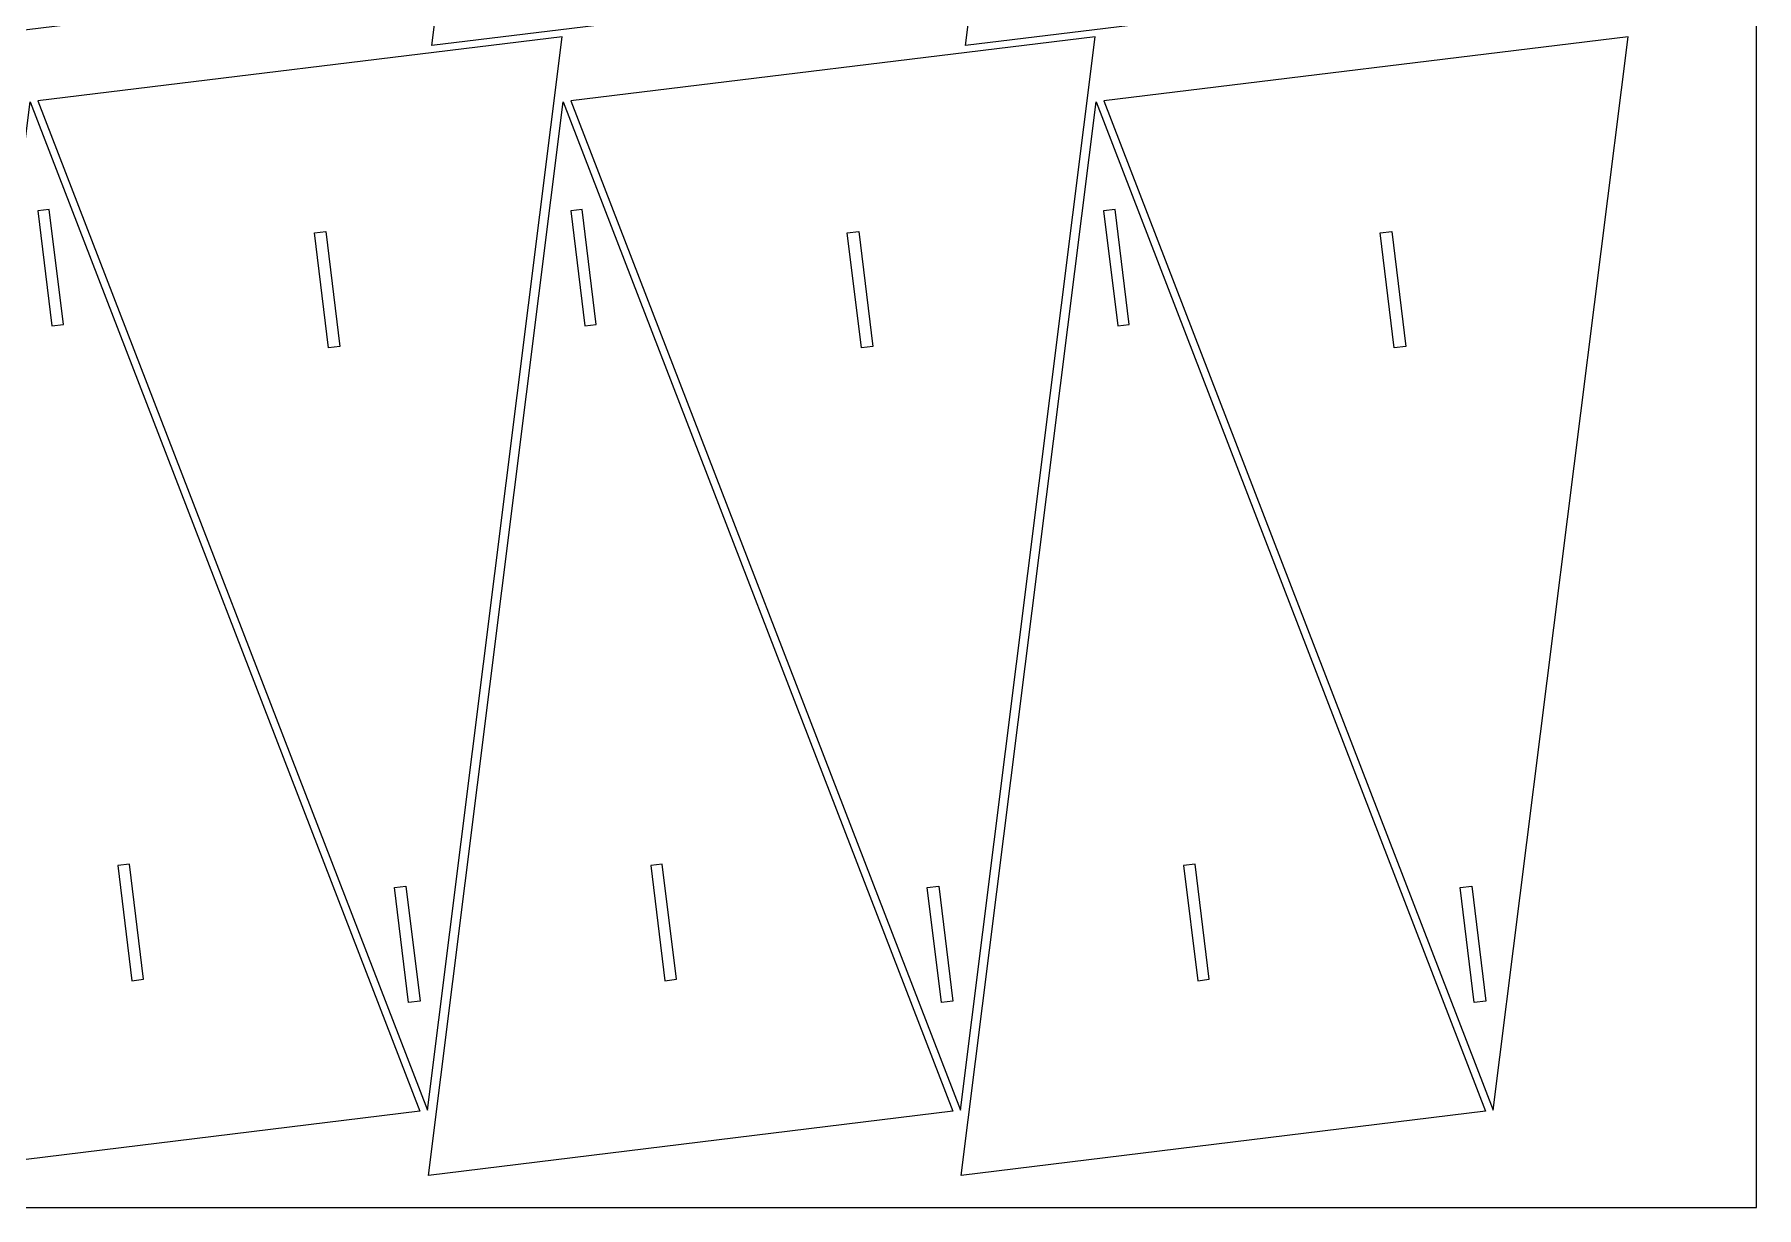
# Model space of a CAD drawing. Header units: millimetres. Extents: x -450 to 450, y -635 to 635.
# Drawn here: x 4.5 to 450, y -635.2 to -331.8 of the extents above; entities that cross this region are included whole.
import ezdxf

# ---------------------------------------------------------------- set-up
doc = ezdxf.new("R2010")
doc.units = ezdxf.units.MM
doc.header["$MEASUREMENT"] = 0
doc.layers.add('Camada 1', color=7, linetype='Continuous')

msp = doc.modelspace()

# ---------------------------------------------------------------- linework, layer by layer
at = {"layer": 'Camada 1', "color": 254, "lineweight": 20}
msp.add_lwpolyline([(-450, -635.1801), (450, -635.1801), (450, -35.1801), (-450, -35.1801), (-450, -635.1801)], close=True, dxfattribs=at)
at = {"layer": 'Camada 1', "color": 250, "lineweight": 20}
for points, knots in [([(4.0808, -57.0129), (4.0808, -57.0129), (-30.7966, -334.6661), (-30.7966, -334.6661), (-30.7966, -334.6661), (-30.7966, -334.6661), (104.8466, -318.0761), (104.8466, -318.0761), (104.8466, -318.0761), (104.8466, -318.0761), (4.0808, -57.0129), (4.0808, -57.0129)], [0, 0, 0, 0, 0.25, 0.25, 0.25, 0.25, 0.5, 0.5, 0.5, 0.5, 1, 1, 1, 1]), ([(142.1486, -57.0129), (142.1486, -57.0129), (107.2712, -334.6661), (107.2712, -334.6661), (107.2712, -334.6661), (107.2712, -334.6661), (242.9144, -318.0761), (242.9144, -318.0761), (242.9144, -318.0761), (242.9144, -318.0761), (142.1486, -57.0129), (142.1486, -57.0129)], [0, 0, 0, 0, 0.25, 0.25, 0.25, 0.25, 0.5, 0.5, 0.5, 0.5, 1, 1, 1, 1]), ([(280.2164, -57.0129), (280.2164, -57.0129), (245.339, -334.6661), (245.339, -334.6661), (245.339, -334.6661), (245.339, -334.6661), (380.9822, -318.0761), (380.9822, -318.0761), (380.9822, -318.0761), (380.9822, -318.0761), (280.2164, -57.0129), (280.2164, -57.0129)], [0, 0, 0, 0, 0.25, 0.25, 0.25, 0.25, 0.5, 0.5, 0.5, 0.5, 1, 1, 1, 1]), ([(106.1896, -610.0318), (106.1896, -610.0318), (5.425, -348.9682), (5.425, -348.9682), (5.425, -348.9682), (5.425, -348.9682), (141.0683, -332.3787), (141.0683, -332.3787), (141.0683, -332.3787), (141.0683, -332.3787), (106.1896, -610.0318), (106.1896, -610.0318)], [0, 0, 0, 0, 0.25, 0.25, 0.25, 0.25, 0.5, 0.5, 0.5, 0.5, 1, 1, 1, 1]), ([(244.0433, -610.0318), (244.0433, -610.0318), (143.2787, -348.9682), (143.2787, -348.9682), (143.2787, -348.9682), (143.2787, -348.9682), (278.922, -332.3787), (278.922, -332.3787), (278.922, -332.3787), (278.922, -332.3787), (244.0433, -610.0318), (244.0433, -610.0318)], [0, 0, 0, 0, 0.25, 0.25, 0.25, 0.25, 0.5, 0.5, 0.5, 0.5, 1, 1, 1, 1]), ([(381.897, -610.0318), (381.897, -610.0318), (281.1324, -348.9682), (281.1324, -348.9682), (281.1324, -348.9682), (281.1324, -348.9682), (416.7757, -332.3787), (416.7757, -332.3787), (416.7757, -332.3787), (416.7757, -332.3787), (381.897, -610.0318), (381.897, -610.0318)], [0, 0, 0, 0, 0.25, 0.25, 0.25, 0.25, 0.5, 0.5, 0.5, 0.5, 1, 1, 1, 1]), ([(3.4398, -349.211), (3.4398, -349.211), (-31.4389, -626.8641), (-31.4389, -626.8641), (-31.4389, -626.8641), (-31.4389, -626.8641), (104.2044, -610.2746), (104.2044, -610.2746), (104.2044, -610.2746), (104.2044, -610.2746), (3.4398, -349.211), (3.4398, -349.211)], [0, 0, 0, 0, 0.25, 0.25, 0.25, 0.25, 0.5, 0.5, 0.5, 0.5, 1, 1, 1, 1]), ([(141.2935, -349.211), (141.2935, -349.211), (106.4148, -626.8641), (106.4148, -626.8641), (106.4148, -626.8641), (106.4148, -626.8641), (242.0581, -610.2746), (242.0581, -610.2746), (242.0581, -610.2746), (242.0581, -610.2746), (141.2935, -349.211), (141.2935, -349.211)], [0, 0, 0, 0, 0.25, 0.25, 0.25, 0.25, 0.5, 0.5, 0.5, 0.5, 1, 1, 1, 1]), ([(279.1472, -349.211), (279.1472, -349.211), (244.2685, -626.8641), (244.2685, -626.8641), (244.2685, -626.8641), (244.2685, -626.8641), (379.9118, -610.2746), (379.9118, -610.2746), (379.9118, -610.2746), (379.9118, -610.2746), (279.1472, -349.211), (279.1472, -349.211)], [0, 0, 0, 0, 0.25, 0.25, 0.25, 0.25, 0.5, 0.5, 0.5, 0.5, 1, 1, 1, 1]), ([(11.9983, -406.8338), (11.9983, -406.8338), (9.0205, -407.1979), (9.0205, -407.1979), (9.0205, -407.1979), (9.0205, -407.1979), (5.3786, -377.4198), (5.3786, -377.4198), (5.3786, -377.4198), (5.3786, -377.4198), (8.3564, -377.0556), (8.3564, -377.0556), (8.3564, -377.0556), (8.3564, -377.0556), (11.9983, -406.8338), (11.9983, -406.8338)], [0, 0, 0, 0, 0.2, 0.2, 0.2, 0.2, 0.4, 0.4, 0.4, 0.4, 0.6, 0.6, 0.6, 0.6, 1, 1, 1, 1]), ([(149.852, -406.8338), (149.852, -406.8338), (146.8742, -407.1979), (146.8742, -407.1979), (146.8742, -407.1979), (146.8742, -407.1979), (143.2323, -377.4198), (143.2323, -377.4198), (143.2323, -377.4198), (143.2323, -377.4198), (146.2101, -377.0556), (146.2101, -377.0556), (146.2101, -377.0556), (146.2101, -377.0556), (149.852, -406.8338), (149.852, -406.8338)], [0, 0, 0, 0, 0.2, 0.2, 0.2, 0.2, 0.4, 0.4, 0.4, 0.4, 0.6, 0.6, 0.6, 0.6, 1, 1, 1, 1]), ([(287.7057, -406.8338), (287.7057, -406.8338), (284.7279, -407.1979), (284.7279, -407.1979), (284.7279, -407.1979), (284.7279, -407.1979), (281.086, -377.4198), (281.086, -377.4198), (281.086, -377.4198), (281.086, -377.4198), (284.0638, -377.0556), (284.0638, -377.0556), (284.0638, -377.0556), (284.0638, -377.0556), (287.7057, -406.8338), (287.7057, -406.8338)], [0, 0, 0, 0, 0.2, 0.2, 0.2, 0.2, 0.4, 0.4, 0.4, 0.4, 0.6, 0.6, 0.6, 0.6, 1, 1, 1, 1]), ([(83.542, -412.4977), (83.542, -412.4977), (79.9001, -382.7196), (79.9001, -382.7196), (79.9001, -382.7196), (79.9001, -382.7196), (76.9223, -383.0838), (76.9223, -383.0838), (76.9223, -383.0838), (76.9223, -383.0838), (80.5642, -412.8619), (80.5642, -412.8619), (80.5642, -412.8619), (80.5642, -412.8619), (83.542, -412.4977), (83.542, -412.4977)], [0, 0, 0, 0, 0.2, 0.2, 0.2, 0.2, 0.4, 0.4, 0.4, 0.4, 0.6, 0.6, 0.6, 0.6, 1, 1, 1, 1]), ([(221.3957, -412.4977), (221.3957, -412.4977), (217.7538, -382.7196), (217.7538, -382.7196), (217.7538, -382.7196), (217.7538, -382.7196), (214.776, -383.0838), (214.776, -383.0838), (214.776, -383.0838), (214.776, -383.0838), (218.4179, -412.8619), (218.4179, -412.8619), (218.4179, -412.8619), (218.4179, -412.8619), (221.3957, -412.4977), (221.3957, -412.4977)], [0, 0, 0, 0, 0.2, 0.2, 0.2, 0.2, 0.4, 0.4, 0.4, 0.4, 0.6, 0.6, 0.6, 0.6, 1, 1, 1, 1]), ([(359.2494, -412.4977), (359.2494, -412.4977), (355.6075, -382.7196), (355.6075, -382.7196), (355.6075, -382.7196), (355.6075, -382.7196), (352.6297, -383.0838), (352.6297, -383.0838), (352.6297, -383.0838), (352.6297, -383.0838), (356.2716, -412.8619), (356.2716, -412.8619), (356.2716, -412.8619), (356.2716, -412.8619), (359.2494, -412.4977), (359.2494, -412.4977)], [0, 0, 0, 0, 0.2, 0.2, 0.2, 0.2, 0.4, 0.4, 0.4, 0.4, 0.6, 0.6, 0.6, 0.6, 1, 1, 1, 1]), ([(29.0652, -546.3809), (29.0652, -546.3809), (32.7071, -576.159), (32.7071, -576.159), (32.7071, -576.159), (32.7071, -576.159), (29.7293, -576.5232), (29.7293, -576.5232), (29.7293, -576.5232), (29.7293, -576.5232), (26.0874, -546.7451), (26.0874, -546.7451), (26.0874, -546.7451), (26.0874, -546.7451), (29.0652, -546.3809), (29.0652, -546.3809)], [0, 0, 0, 0, 0.2, 0.2, 0.2, 0.2, 0.4, 0.4, 0.4, 0.4, 0.6, 0.6, 0.6, 0.6, 1, 1, 1, 1]), ([(166.9189, -546.3809), (166.9189, -546.3809), (170.5608, -576.159), (170.5608, -576.159), (170.5608, -576.159), (170.5608, -576.159), (167.583, -576.5232), (167.583, -576.5232), (167.583, -576.5232), (167.583, -576.5232), (163.9411, -546.7451), (163.9411, -546.7451), (163.9411, -546.7451), (163.9411, -546.7451), (166.9189, -546.3809), (166.9189, -546.3809)], [0, 0, 0, 0, 0.2, 0.2, 0.2, 0.2, 0.4, 0.4, 0.4, 0.4, 0.6, 0.6, 0.6, 0.6, 1, 1, 1, 1]), ([(304.7726, -546.3809), (304.7726, -546.3809), (308.4145, -576.159), (308.4145, -576.159), (308.4145, -576.159), (308.4145, -576.159), (305.4367, -576.5232), (305.4367, -576.5232), (305.4367, -576.5232), (305.4367, -576.5232), (301.7948, -546.7451), (301.7948, -546.7451), (301.7948, -546.7451), (301.7948, -546.7451), (304.7726, -546.3809), (304.7726, -546.3809)], [0, 0, 0, 0, 0.2, 0.2, 0.2, 0.2, 0.4, 0.4, 0.4, 0.4, 0.6, 0.6, 0.6, 0.6, 1, 1, 1, 1]), ([(100.6089, -552.0449), (100.6089, -552.0449), (97.6311, -552.409), (97.6311, -552.409), (97.6311, -552.409), (97.6311, -552.409), (101.273, -582.1872), (101.273, -582.1872), (101.273, -582.1872), (101.273, -582.1872), (104.2508, -581.823), (104.2508, -581.823), (104.2508, -581.823), (104.2508, -581.823), (100.6089, -552.0449), (100.6089, -552.0449)], [0, 0, 0, 0, 0.2, 0.2, 0.2, 0.2, 0.4, 0.4, 0.4, 0.4, 0.6, 0.6, 0.6, 0.6, 1, 1, 1, 1]), ([(238.4626, -552.0449), (238.4626, -552.0449), (235.4848, -552.409), (235.4848, -552.409), (235.4848, -552.409), (235.4848, -552.409), (239.1267, -582.1872), (239.1267, -582.1872), (239.1267, -582.1872), (239.1267, -582.1872), (242.1045, -581.823), (242.1045, -581.823), (242.1045, -581.823), (242.1045, -581.823), (238.4626, -552.0449), (238.4626, -552.0449)], [0, 0, 0, 0, 0.2, 0.2, 0.2, 0.2, 0.4, 0.4, 0.4, 0.4, 0.6, 0.6, 0.6, 0.6, 1, 1, 1, 1]), ([(376.3163, -552.0449), (376.3163, -552.0449), (373.3385, -552.409), (373.3385, -552.409), (373.3385, -552.409), (373.3385, -552.409), (376.9804, -582.1872), (376.9804, -582.1872), (376.9804, -582.1872), (376.9804, -582.1872), (379.9582, -581.823), (379.9582, -581.823), (379.9582, -581.823), (379.9582, -581.823), (376.3163, -552.0449), (376.3163, -552.0449)], [0, 0, 0, 0, 0.2, 0.2, 0.2, 0.2, 0.4, 0.4, 0.4, 0.4, 0.6, 0.6, 0.6, 0.6, 1, 1, 1, 1])]:
    msp.add_open_spline(points, degree=3, knots=knots, dxfattribs=at)

doc.saveas('drawing.dxf')
